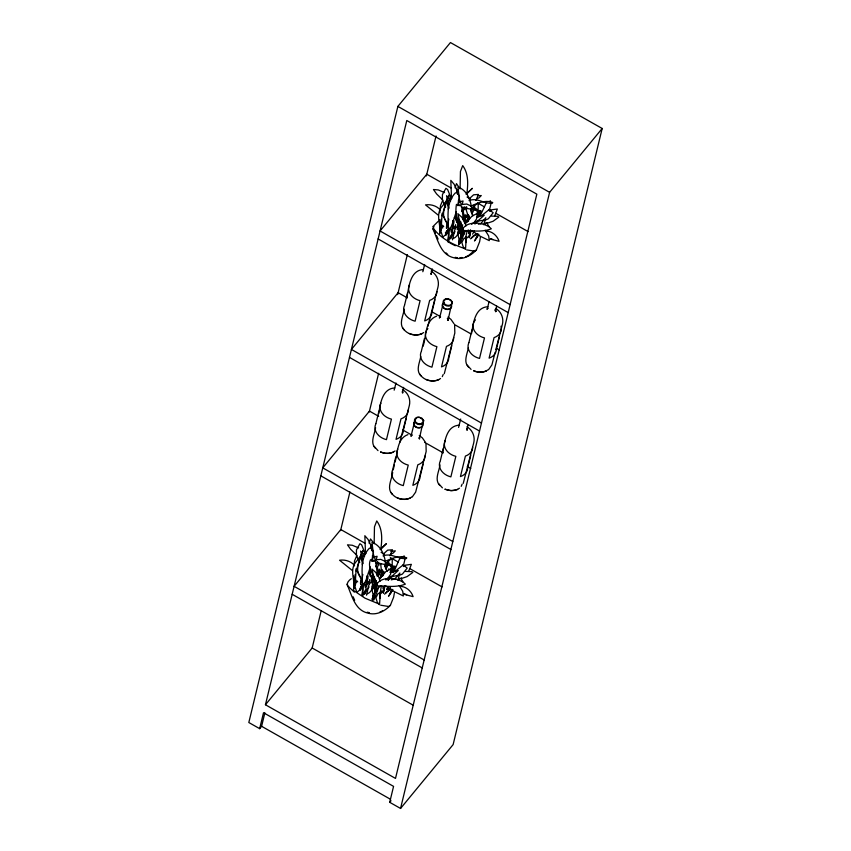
<?xml version="1.0" encoding="UTF-8"?>
<svg xmlns="http://www.w3.org/2000/svg" width="851" height="851" viewBox="0 0 851 851"><rect width="100%" height="100%" fill="white"/><g stroke="black" fill="none" stroke-linecap="round" stroke-linejoin="round"><path stroke-width="1.28" d="M353.782 589.307C355.261 580.265 349.506 570.957 355.346 562.628C358.484 559.001 361.59 555.097 362.877 550.395L359.399 559.894M439.744 233.982C441.222 224.93 435.467 215.622 441.307 207.304C444.445 203.676 447.552 199.762 448.849 195.06L445.36 204.57M353.559 576.106L354.197 586.371M439.52 219.579L440.158 231.036M478.177 208.665L478.209 204.389L477.23 203.538L474.369 205.985L475.039 208.144L479.336 210.633L477.039 214.877M380.174 597.796L380.354 591.988L379.546 604.71L377.259 602.178L375.887 597.838L378.025 593.636L379.482 593.136M466.135 242.471L466.316 236.652L465.508 249.375L463.221 246.843L461.848 242.514L463.986 238.312L465.454 237.801L466.029 242.567M377.089 576.01L376.663 573.414M360.739 589.466L360.792 587.296M446.711 234.131L446.786 230.876M374.802 589.7L374.897 581.116M460.763 234.376L460.848 224.558M366.621 586.616L368.058 576.223M452.541 232.387L452.562 226.526M360.196 590.488L360.303 588.073M360.803 589.105L360.92 586.573M446.158 235.153L446.264 232.738M446.764 233.78L446.881 231.249M362.154 594.849C364.249 579.499 357.516 560.66 369.228 548.395L371.398 547.533L373.483 551.98L371.876 561M354.612 585.807L355.378 581.573M440.584 230.483L441.339 226.238M354.069 588.371L355.133 574.68M440.031 233.036L441.105 219.356M354.165 565.968L354.505 560.958L356.814 555.65M376.993 591.381L377.174 588.892M462.955 236.046L463.221 232.323M360.452 583.595L360.654 581.148M446.413 228.259L446.615 225.813M392.949 571.798L393.13 569.766L391.12 566.553L384.269 560.958L380.769 559.373L375.461 559.862L372.068 561.362M478.922 216.473L479.092 214.441M369.334 583.903L369.706 579.999M370.079 576.095L370.089 570.851M380.642 563.415L381.333 569.787L383.641 574.074M455.296 228.568L455.668 224.664M456.04 220.76L456.051 215.526M466.72 206.899L466.38 210.474L468.156 216.026M362.281 594.796L363.132 586.116L365.962 580.286L370.387 566.894M375.844 590.647L376.344 581.786M461.678 236.567L462.306 226.451M385.163 566.053L385.375 564.011M471.135 210.729L471.348 208.686M465.231 221.164C465.646 216.399 461.168 212.176 464.763 207.336L466.486 207.261M366.675 579.371L366.951 576.935M452.509 225.249L452.913 221.6M366.909 575.936L367.068 580.627L369.323 583.797M452.87 220.6L453.03 225.302L455.296 228.462M380.78 549.65C382.12 540.098 382.822 529.109 376.748 520.94L374.472 526.843L374.153 543.693M466.752 194.315C468.082 184.773 468.784 173.774 462.71 165.615L460.444 171.508L460.114 188.369M439.829 212.729L440.467 205.634L442.775 200.315M381.397 585.616L380.301 592.37M467.359 230.291L465.327 238.844M383.258 592.881L384.301 586.467M469.22 237.546L470.263 231.132M392.492 572.138L394.885 565.947L393.853 571.659M478.453 216.814L478.858 214.441M372.451 582.903L373.557 575.457L371.259 577.925M382.227 575.755L382.982 571.425M468.188 220.43L468.944 216.09M394.449 592.604L393.63 597.157L390.386 605.306L388.588 606.476L380.716 605.221M480.411 237.28L479.592 241.833L476.347 249.981L474.55 251.141L466.678 249.896M376.302 590.892L376.748 588.498M461.827 237.972L462.71 233.163M374.876 582.85L375.344 580.371M460.838 227.525L461.306 225.047M479.985 215.452L480.847 210.612L479.358 213.484M378.269 576.084L379.397 570.51L377.057 572.787M463.997 221.898L465.359 215.186L463.018 217.452M465.135 221.366L465.242 215.026M391.864 589.19L390.354 593.115M477.826 233.855L476.315 237.78M361.239 582.105L362.866 574.446M447.2 226.77L448.828 219.111M360.622 584.658C362.643 578.903 358.356 573.702 356.165 568.67L355.505 579.063L356.473 582.18M446.796 228.334L446.647 222.919L442.126 213.335L441.467 223.728L442.754 227.887M377.536 590.52L378.769 587.03L380.514 586.233M463.497 235.195L464.731 231.695L466.476 230.908M366.526 595.189L368.94 584.711L371.951 580.797C373.174 585.669 372.781 591.477 367.472 593.796M452.487 239.854L454.913 229.387L457.912 225.472C459.136 230.344 458.742 236.153 453.434 238.461M382.312 576.233L382.897 573.595M383.439 593.094L384.78 587.03M468.273 220.898L468.858 218.271M469.401 237.759L470.741 231.706M375.578 427.659C374.695 434.276 369.77 442.467 375.408 448.286M378.738 413.597C380.237 404.044 382.131 388.567 394.811 387.939M404.225 309.211C403.353 315.838 398.417 324.029 404.055 329.848M406.821 297.712C408.884 287.766 409.682 270.32 423.468 269.501M392.683 472.348C391.949 479.379 386.301 488.048 392.226 494.261M393.258 469.795L394.407 464.678M394.981 462.125C397.874 453.04 396.757 438.52 407.927 434.638M420.756 356.463C419.734 362.686 415.543 370.398 420.883 375.812M423.064 346.24C426.564 336.57 424.564 320.572 436.584 316.2M439.988 464.88C439.116 471.507 434.18 479.698 439.818 485.517M442.573 453.381C444.647 443.435 445.435 425.989 459.232 425.17M468.358 347.719C467.337 353.942 463.135 361.654 468.475 367.068M471.518 333.656C473.294 323.912 474.635 307.445 487.878 306.722M365.324 587.435L367.153 576.925M451.285 232.1L453.157 223.856L453.094 220.473M403.597 387.365L402.512 392.875L402.332 391.577L402.831 392.811M432.244 268.916L431.17 274.437L430.978 273.128L431.478 274.373M422.17 426.053L419.33 438.85L419.149 437.542L419.649 438.786M450.817 307.615L447.988 320.401L447.796 319.104L448.307 320.348L447.328 318.465M468.007 424.585L466.922 430.106L466.742 428.798L467.242 430.042M496.665 306.147L495.58 311.657L495.399 310.36L495.899 311.594L494.92 309.721M259.661 728.658L263.512 712.723L393.566 786.377L389.715 802.312L400.555 808.45L453.126 744.593L602.178 128.48L450.445 42.55L397.874 106.407L248.822 722.52L259.661 728.658L261.608 726.297L264.874 712.808M265.448 704.756L406.789 120.512L536.843 194.166L395.502 778.41L265.448 704.756L312.168 647.994L321.221 610.592M340.57 530.63L349.921 491.942M369.27 411.98L378.631 373.281M397.662 294.616L407.342 254.63M426.372 175.955L436.042 135.979M375.972 423.341L378.95 411.033M404.629 304.903L407.608 292.584M392.79 469.316L395.768 457.008M421.447 350.878L424.426 338.56M406.278 418.213L403.3 430.532A14.329 10.989 13.6 0 1 396.023 439.371L400.991 418.841A14.329 10.989 13.6 0 0 408.267 410.001M434.935 299.775L431.957 312.083A14.329 10.989 13.6 0 1 424.681 320.923L429.649 300.403A14.329 10.989 13.6 0 0 436.925 291.563M423.096 464.189L420.117 476.496A14.329 10.989 13.6 0 1 412.841 485.336L417.809 464.816A14.329 10.989 13.6 0 0 425.085 455.976M451.753 345.74L448.775 358.058A14.329 10.989 13.6 0 1 441.499 366.898L446.467 346.378A14.329 10.989 13.6 0 0 453.743 337.539M440.382 460.572L443.36 448.254M469.039 342.123L472.018 329.816M470.688 455.445L467.71 467.752A14.329 10.989 13.6 0 1 460.434 476.592L465.401 456.072A14.329 10.989 13.6 0 0 472.677 447.232M499.346 336.996L496.367 349.314A14.329 10.989 13.6 0 1 489.091 358.154L494.059 337.624A14.329 10.989 13.6 0 0 501.005 326.188M400.555 808.45L549.608 192.337L602.178 128.48M424.649 264.533L422.83 271.724M395.992 382.982L394.173 390.162M442.626 305.828L439.648 317.7M411.086 435.967L413.969 424.277M489.059 301.765L487.24 308.945M460.699 419.032L458.583 427.393M462.263 204.208L463.072 200.953L459.136 201.932L458.391 203.325M376.025 560.618L377.11 556.277L373.174 557.256L372.43 558.65M461.082 228.068L461.646 225.813M375.11 583.392L375.685 581.137M457.838 205.665L459.444 196.655L457.359 192.198L455.189 193.071C443.286 205.687 450.36 225.015 448.062 240.737L449.094 230.781L451.924 224.962L456.359 211.559M454.03 220.888L452.753 229.068M470.858 210.793L471.486 208.335M384.897 566.117L385.524 563.66M427.798 326.444L437.988 287.074C439.499 280.947 436.744 274.16 431.106 271.171M399.8 442.35L409.342 405.512C410.842 399.385 408.086 392.598 402.449 389.609M444.286 373.695L454.817 333.049L454.647 325.486M495.176 352.24L491.889 364.941L488.58 369.653M495.825 349.708L502.409 324.305C503.909 318.168 501.154 311.381 495.516 308.392M463.231 483.389L473.752 442.743C475.252 436.616 472.496 429.829 466.869 426.84M459.817 238.269L458.721 242.035M460.795 234.557L462.061 226.674L461.125 223.77M471.241 212.495L472.443 208.974M374.834 589.892C380.216 578.797 365.696 571.138 370.483 559.735L375.78 561.575L377.333 574.382M382.748 575.989L383.258 574.021M385.28 567.819L388.152 560.532L388.141 564.766L386.109 569M452.541 227.908L453.157 225.579M460.902 234.504L462.582 228.302M374.94 589.839L376.621 583.626M378.791 562.66L377.397 567.713L379.461 574.702M483.932 224.292L485.836 217.696L480.741 223.685M397.97 579.627L399.874 573.021L394.768 579.02M377.918 573.329L378.589 570.936M442.105 215.803L444.733 206.687M356.144 571.127L359.079 560.958M378.918 571.266L379.567 569.159M451.615 231.993L453.115 227.121M365.643 587.318L367.153 582.456M460.231 243.46L462.848 236.801L462.444 235.174L460.338 233.642L459.051 229.483C456.53 234.057 459.508 238.291 459.668 242.833M373.897 599.987L376.887 592.136L376.482 590.509L374.376 588.977L373.078 584.807C370.568 589.381 373.546 593.615 373.695 598.168M447.998 229.249L445.424 234.887L442.786 237.11L440.935 231.142L442.02 226.94L443.137 225.728L443.669 226.547M362.037 584.573L359.462 590.211L356.814 592.445L354.973 586.477L356.058 582.265L357.175 581.052L357.707 581.871M455.051 187.88L456.476 183.614L460.125 188.922M369.089 543.215L370.515 538.949L372.961 542.076M450.37 238.663L451.498 235.419M364.409 593.998L365.536 590.754M372.334 598.583L374.025 593.668M460.497 221.611L458.732 228.408L460.529 232.387L460.561 234.695M374.536 576.946L372.77 583.743L374.568 587.722L374.589 590.02M456.817 222.6L457.668 220.281M459.434 233.312L461.689 227.164M375.727 582.488L373.461 588.637L376.302 581.382M393.29 572.617L394.173 570.223L392.736 565.968L375.482 562.702M461.646 211.442L463.263 207.367M375.685 566.766L377.706 561.777M372.174 586.35L372.983 584.148M489.282 210.697L490.867 204.166L490.165 200.613M403.321 566.032L404.906 559.501L404.204 555.937L400.364 558.139L398.832 560.373L394.811 569.862M453.083 224.228L453.594 222.856M367.111 579.552L367.632 578.191M459.476 233.355L462.721 224.834M461.21 234.95L463.167 228.6L459.466 220.569L457.849 213.665L461.657 217.069L464.784 221.856L466.008 225.951M375.248 590.275L377.206 583.924L373.504 575.904L371.887 568.989L375.695 572.393L378.823 577.18L380.046 581.276M449.36 238.897L452.083 233.482L450.105 227.855L448.275 230.547L448.934 240.599M363.398 594.232L366.121 588.818L364.143 583.19L362.313 585.882L362.962 595.923M458.572 230.61L459.529 228.281M458.87 242.28L459.817 239.982M372.43 598.753L373.855 595.306M442.286 376.642L443.18 374.504M461.221 486.346L462.114 484.198M467.933 221.015L469.454 217.377M381.971 576.34L383.992 571.5M480.772 214.526L486.325 202.804M472.805 208.144L474.113 205.208L474.103 209.431L472.071 213.675M476.603 214.324L477.645 211.995M390.641 569.649L392.215 564L392.247 559.713L391.269 558.862L388.407 561.309L389.077 563.468L393.417 566.266L389.96 572.436M401.481 578.042L401.172 578.744L402.991 581.829M457.498 222.994L458.519 220.771M450.753 238.674L452.753 234.365L455.03 231.717M364.792 594.009L366.792 589.7L369.068 587.052M469.092 200.676L470.635 197.517L473.603 194.815L478.432 194.432L475.911 200.432M383.131 556.001L384.673 552.852L387.641 550.15L392.471 549.767L389.949 555.767M454.391 227.557L455.434 225.494M464.157 220.409L467.763 214.633M368.43 582.882L369.983 579.786M378.195 575.733L381.791 569.957M472.592 234.163L474.443 230.717M386.631 589.498L387.865 587.19M471.029 230.717L469.805 232.972L471.06 230.685M389.949 577.042L388.12 580.414C390.896 574.563 397.8 576.744 402.438 574.042L407.214 568.053L403.087 564.979L395.055 571.361M494.644 215.973L497.335 209.006L491.421 209.835L489.772 211.239M408.682 571.298L411.363 564.341L405.459 565.17L403.81 566.564M476.539 237.95L478.4 234.674M390.577 593.275L392.439 589.998M464.635 219.047L467.327 214.484M380.025 572.095L381.365 569.808M474.475 241.035L478.156 234.344M388.513 596.36L392.194 589.679M469.252 233.334L470.507 231.238M380.791 592.86L382.046 590.764M383.29 588.669L385.163 585.52M449.147 200.07L447.977 202.017L448.296 209.346M363.186 555.395L362.005 557.341L362.335 564.681M457.2 229.589L458.423 227.568L459.519 220.122L457.232 222.6M468.497 233.131L470.518 229.834M475.028 240.386L478.879 234.302M389.067 595.711L392.917 589.626M380.248 577.68L382.673 570.755L381.705 569.83L382.737 570.957L382.046 573.936L380.631 575.563M463.125 233.461L464.455 231.451M386.822 589.647L388.247 587.498M388.95 589.786L390.322 587.775M388.896 589.924L390.237 587.988M433.967 226.589L433.031 228.494L434.042 230.557M383.397 587.754L384.843 585.765M465.508 223.59L471.837 216.25L477.677 213.175L476.517 219.047L474.06 222.515L471.603 224.292M379.546 578.914L385.875 571.574L391.715 568.5L390.556 574.372L388.099 577.84L385.641 579.616M461.71 235.397L465.008 231.366M375.748 590.722L379.046 586.69M389.715 802.312L391.013 800.738M474.964 224.068C477.794 219.058 484.251 221.483 488.41 218.718L493.176 212.729L489.048 209.644L481.879 215.441M470.592 238.876L473.007 236.057L476.432 234.216M384.62 594.211L387.045 591.392L390.471 589.552M466.593 220.239L468.018 218.611L468.699 215.633L467.667 214.495L468.646 215.431L467.39 220.526L464.593 223.536M467.497 193.134L472.358 188.316L466.029 194.188M381.535 548.459L386.397 543.64L380.057 549.512M385.971 579.882L393.002 575.255L398.268 570.521L390.545 572.553M412.331 496.846L415.639 492.133L426.16 451.487L425.989 443.924M471.475 238.12L476.922 233.568M385.503 593.455L389.981 589.53M466.284 238.663L469.582 235.355L468.55 229.993M380.323 593.998L383.62 590.679L382.95 586.275M432.67 226.845L438.169 221.366M351.314 578.691C348.314 580.69 345.027 584.584 349.314 587.296M379.546 578.754L381.195 577.286M476.443 249.907C470.699 256.066 462.242 260.342 453.764 257.747C440.382 254.662 437.925 239.567 432.882 228.993M390.481 605.231C384.737 611.401 376.28 615.667 367.802 613.082C354.41 609.997 351.963 594.892 346.921 584.329M474.581 250.502L468.561 255.481L465.54 256.981M410.99 436.137L412.448 434.989M467.167 221.951L468.635 220.834M439.286 317.912L440.605 316.966M486.878 309.168L488.197 308.222M423.702 332.539C417.107 337.219 406.906 334.879 402.831 327.943M440.52 378.514C433.925 383.195 423.734 380.854 419.66 373.919M488.112 369.77C483.953 372.727 478.358 372.855 473.762 370.866M395.045 450.987C390.896 453.945 385.29 454.072 380.695 452.083M411.863 496.952C405.267 501.643 395.077 499.292 391.003 492.357M456.976 489.602L459.466 488.208M379.578 612.305L382.588 610.805M483.623 224.685L487.453 222.717L487.134 223.409L488.963 226.494M397.662 580.01L399.981 578.914M460.582 226.132L462.061 225.451M374.621 581.456L376.099 580.786M459.157 205.538L461.423 204.538L466.731 204.038L470.231 205.634L477.092 211.229L478.422 213.367M473.028 223.356L478.975 219.93L484.23 215.197L476.507 217.228M476.698 198.836L479.049 197.815L481.262 195.56L477.762 195.677M390.737 554.161L393.088 553.139L395.3 550.884L390.652 551.203M471.05 206.048C477.517 203.144 485.889 199.549 492.718 202.527L492.335 203.251C484.804 204.091 478.145 198.113 470.592 200.049M385.088 561.383C391.556 558.469 399.927 554.884 406.746 557.862L406.374 558.575C398.842 559.415 392.183 553.437 384.631 555.384M456.093 489.889L451.179 490.665L445.105 489.314M478.379 224.228L481.74 223.334M391.29 579.861L395.779 578.659M459.721 257.853L462.05 257.502M393.502 579.435L395.534 579.233M484.719 223.122L488.187 222.93L493.059 221.281L498.803 217.079L497.867 216.314L491.452 216.069M398.757 578.446L402.225 578.255L407.097 576.616L412.841 572.415L411.905 571.649L405.491 571.404M449.466 198.006L451.902 198.262M363.505 553.341L365.941 553.586M461.444 207.378L478.698 210.644L480.134 214.888M487.272 231.078C492.803 231.749 497.378 236.099 499.09 241.301L490.165 239.035M401.31 586.413C406.831 587.073 411.416 591.424 413.118 596.636L404.204 594.36M455.296 257.332L457.466 257.8M367.164 612.209L369.334 612.667M485.581 230.621L487.602 231.046M399.619 585.945L401.64 586.382M464.891 248.62C453.03 244.694 441.19 238.737 433.489 228.568L435.531 233.259M378.929 603.955L365.036 598.2L353.101 590.158M490.719 238.557L492.676 239.439M403.768 593.434L406.714 594.764M449.998 196.294L450.849 196.698M364.037 551.629L364.888 552.022M450.828 243.482L455.274 245.726M458.359 190.262L456.54 189.294L457.615 194.347M372.398 545.587L370.579 544.619L371.653 549.672M397.874 106.407L549.608 192.337M450.956 187.911L426.787 174.221L380.057 230.983L510.111 304.637M467.071 197.038L470.529 198.996M477.432 202.9L484.336 206.814M488.942 209.42L491.24 210.729M495.846 213.335L528.067 231.578M378.131 238.95L508.185 312.604M407.342 297.882L398.13 292.67L351.41 349.431L481.464 423.085M431.51 311.572L439.563 316.136M454.53 324.603L470.646 333.73M497.112 348.719L499.42 350.027M349.484 357.399L479.538 431.053M378.684 416.33L369.483 411.107L322.752 467.869L452.806 541.523M402.853 430.01L410.916 434.574M424.723 442.403L443.137 452.828M467.305 466.518L470.763 468.465M320.827 475.837L450.881 549.491M364.994 543.246L340.825 529.556L294.095 586.318L424.149 659.972M381.11 552.363L384.556 554.32M390.311 557.586L398.374 562.149M402.98 564.756L405.278 566.053M409.884 568.659L442.105 586.913M292.17 594.285L422.224 667.939M312.168 647.994L413.448 705.351M261.608 726.297L390.513 799.291M447.498 241.588L449.722 242.854M444.562 192.581L438.276 189.933L433.446 189.507L436.595 193.932L442.743 199.921M358.59 547.906L352.303 545.257L347.474 544.831L350.633 549.267L356.782 555.256M471.826 230.664L479.741 235.982L489.314 240.652L488.676 235.961L485.155 230.227M385.865 585.988L393.779 591.307L403.353 595.987L402.714 591.296L399.193 585.552M447.924 317.146L450.913 319.338L454.051 323.784M419.277 435.584L422.256 437.776L425.394 442.222M454.338 217.675L455.987 218.877L457.551 222.164L458.029 227.632M368.377 573.01L370.025 574.212L371.589 577.499L372.068 582.956M438.393 215.26L425.532 204.889C431.021 204.091 436.903 205.868 440.52 210.176M352.42 570.585L339.57 560.224C345.049 559.415 350.942 561.203 354.559 565.5M354.378 592.168L349.942 587.998M388.779 568.862L389.705 569.596M471.06 369.398L467.252 365.164M442.414 487.836L438.595 483.613M377.993 450.615L374.185 446.381M446.052 252.875L447.743 254.47M450.541 201.219L446.53 195.709L448.551 204.495M364.579 556.543L360.569 551.033L362.59 559.82M460.816 222.802C455.562 217.856 455.359 210.995 456.444 204.4L461.742 206.25L463.295 219.058M463.731 207.644L465.114 209.654M377.089 561.968L379.142 564.99M445.711 207.091L442.36 200.028L442.435 194.581L445.892 188.337L447.626 189.55L450.509 196.666L450.7 200.038M359.75 562.415L356.399 555.363L356.473 549.906L359.93 543.672L361.654 544.885L364.547 552.001L364.675 554.246M468.593 216.803L469.603 218.739M444.743 218.984L445.913 221.313M359.952 576.638C355.303 570.34 358.76 562.83 360.952 556.363L363.015 563.575M455.71 217.516L459.37 225.834M369.749 572.84L373.408 581.159M436.552 235.599L438.084 239.12M353.144 596.796L354.676 600.317M448.977 208.24L446.924 201.038C445.435 206.516 442.126 212.016 444.158 217.813M470.507 209.016L472.805 215.771L471.731 211.559M384.546 564.351L386.843 571.106M460.987 203.612L459.487 199.496L457.923 187.029C466.242 189.762 470.507 199.028 471.369 207.219M375.025 558.937L373.525 554.82L371.951 542.364C380.28 545.087 384.546 554.363 385.407 562.554M386.928 571.17L385.758 566.894M451.455 197.953L450.817 180.38L454.072 184.156L457.061 190.507L457.572 194.156M365.494 553.288L364.856 535.705L368.111 539.491L371.1 545.831L371.77 550.693M462.625 218.079L463.061 219.877M464.22 206.846L464.54 209.495M379.28 570.361L379.706 574.202M382.11 573.925L382.29 576.116M445.498 232.153L445.69 234.802M381.482 573.468L381.631 575.989M464.433 231.302L464.582 233.929M458.412 200.23L458.657 205.485M372.451 555.565L372.695 560.809M460.625 221.409L460.699 223.292M366.59 581.85L366.696 584.392M379.982 595.36L380.067 597.902M421.936 333.752A13.371 10.255 13.6 0 1 409.257 333.496M404.565 305.307A14.329 10.989 13.6 0 0 415.118 321.199L420.075 300.68A14.329 10.989 13.6 0 1 409.533 284.777M438.754 379.727A13.371 10.255 13.6 0 1 426.085 379.472M451.455 305.169A4.755 3.649 13.6 0 1 448.913 309.307A4.755 3.649 13.6 0 1 443.009 307.413A4.755 3.649 13.6 0 1 443.828 302.711M451.413 306.009A4.5 3.457 13.6 0 1 446.275 309.083A4.5 3.457 13.6 0 1 442.775 304.115M443.275 303.381A4.5 3.457 13.6 0 1 444.02 302.796M421.383 351.272A14.329 10.989 13.6 0 0 431.936 367.175L436.893 346.655A14.329 10.989 13.6 0 1 427.872 328.603M410.097 498.165A13.371 10.255 13.6 0 1 397.428 497.909M422.575 423.575A4.5 3.457 13.6 0 1 417.618 427.521A4.5 3.457 13.6 0 1 414.628 421.83M422.33 422.713A4.755 3.649 13.6 0 1 420.947 427.51A4.755 3.649 13.6 0 1 414.586 426.128A4.755 3.649 13.6 0 1 415.171 421.16M392.726 469.72A14.329 10.989 13.6 0 0 403.278 485.623L408.246 465.093A14.329 10.989 13.6 0 1 397.694 449.2M486.346 370.983A13.371 10.255 13.6 0 1 473.677 370.728M468.975 342.527A14.329 10.989 13.6 0 0 479.528 358.431L484.485 337.911A14.329 10.989 13.6 0 1 475.464 319.859M393.279 452.189A13.371 10.255 13.6 0 1 380.61 451.934M375.908 423.745A14.329 10.989 13.6 0 0 386.46 439.648L391.428 419.128A14.329 10.989 13.6 0 1 380.876 403.225M457.689 489.421A13.371 10.255 13.6 0 1 445.02 489.165M440.318 460.976A14.329 10.989 13.6 0 0 450.87 476.879L455.838 456.349A14.329 10.989 13.6 0 1 445.286 440.446M423.713 420.692L422.99 423.266A4.723 3.627 13.6 0 1 415.107 422.373A4.723 3.627 13.6 0 1 418.618 417.16L421.926 418.203L423.713 420.692M452.36 302.243L451.647 304.818A4.723 3.627 13.6 0 1 443.754 303.924A4.723 3.627 13.6 0 1 447.275 298.722L450.583 299.765L452.36 302.243M423.224 419.937L423.032 422.383L420.745 423.851L418.086 423.681L415.884 422.415L414.916 419.979L417.107 417.458L419.724 417.362L423.224 419.937M451.87 301.499L451.69 303.935L449.402 305.403L446.743 305.243L444.541 303.967L443.562 301.531L445.764 299.02L448.381 298.924L451.87 301.499M462.806 228.823L458.7 244.897L463.008 230.461C472.284 230.749 482.453 232.366 491.325 228.813C485.176 222.26 467.784 220.26 462.806 228.823M376.844 584.158L372.738 600.221L377.046 585.786C386.322 586.084 396.481 587.69 405.363 584.148C399.215 577.595 381.822 575.584 376.844 584.158M373.855 593.594L372.227 599.774L373.929 593.562"/></g></svg>
